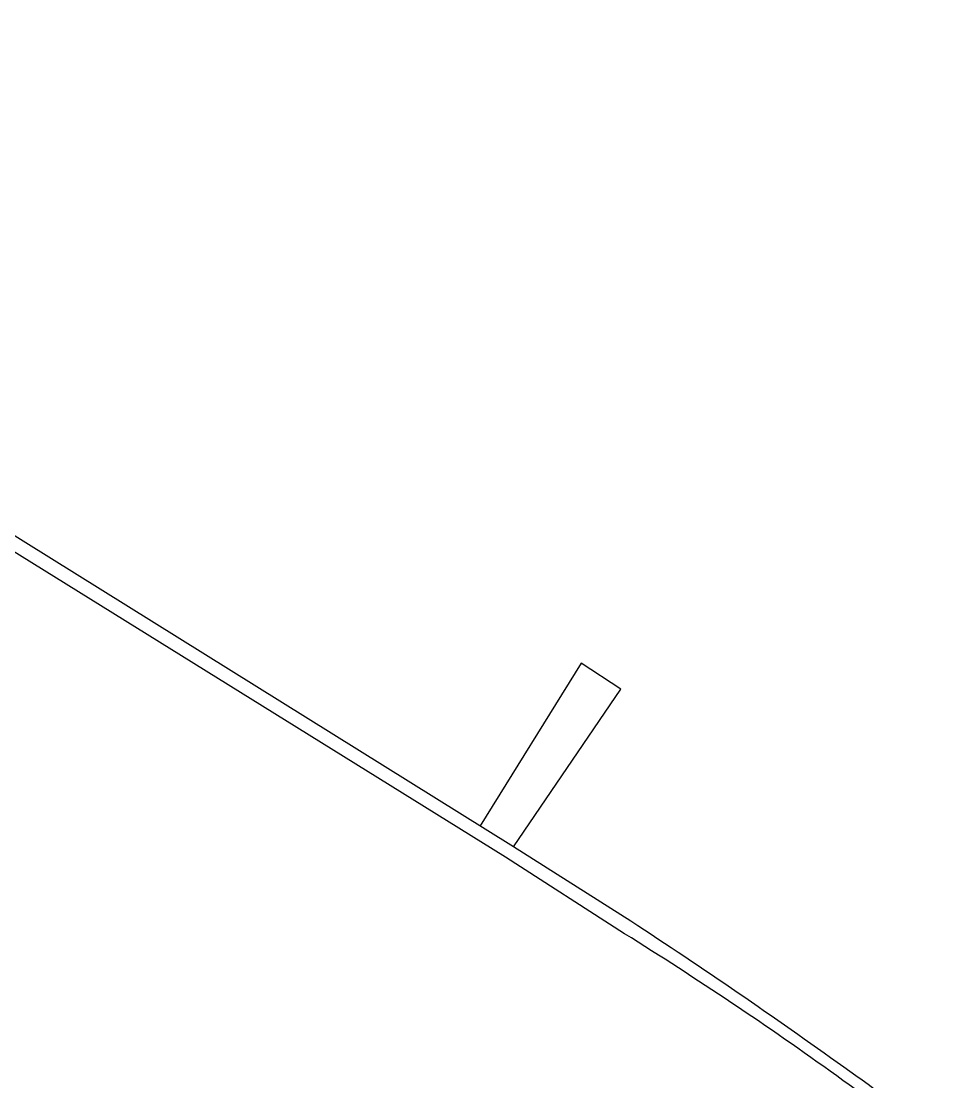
# Model space of a CAD drawing. Header units: millimetres. Extents: x 1358 to 1865, y 706 to 1003.
# Drawn here: x 1771.36 to 1776.43, y 928.84 to 934.7 of the extents above; entities that cross this region are included whole.
import ezdxf

# ---------------------------------------------------------------- set-up
doc = ezdxf.new("R2010")
doc.units = ezdxf.units.MM
doc.layers.add('建築', color=7, linetype='Continuous')

msp = doc.modelspace()

# ---------------------------------------------------------------- linework, layer by layer
at = {"layer": '建築', "ltscale": 1000}
for p, q in [((1774.0759, 930.1369, -0.309), (1766.7644, 934.6965, -0.309)), ((1774.0308, 930.0803, -0.309), (1766.7666, 934.5964, -0.309)), ((1774.4502, 931.1509, -0.309), (1773.8914, 930.252, -0.309)), ((1774.6692, 931.0068, -0.309), (1774.4502, 931.1509, -0.309)), ((1774.0759, 930.1369, -0.309), (1774.6692, 931.0068, -0.309)), ((1774.7244, 929.7257, -0.309), (1774.0759, 930.1369, -0.309)), ((1774.6895, 929.6569, -0.309), (1774.0308, 930.0803, -0.309))]:
    msp.add_line(p, q, dxfattribs=at)
for centre, radius, start, end in [((1756.0749, 901.2528, -0.309), 34.0369, 55.57698, 56.7756), ((1763.3755, 911.511, -0.309), 21.3841, 56.16687, 58.05653), ((1756.0749, 901.2528, -0.309), 34.0369, 54.37836, 55.57698), ((1763.3755, 911.511, -0.309), 21.3841, 54.27722, 56.16687), ((1756.0749, 901.2528, -0.309), 34.0369, 53.26075, 54.37836), ((1763.3755, 911.511, -0.309), 21.3841, 52.49025, 54.27722)]:
    msp.add_arc(centre, radius, start, end, dxfattribs=at)

doc.saveas('drawing.dxf')
